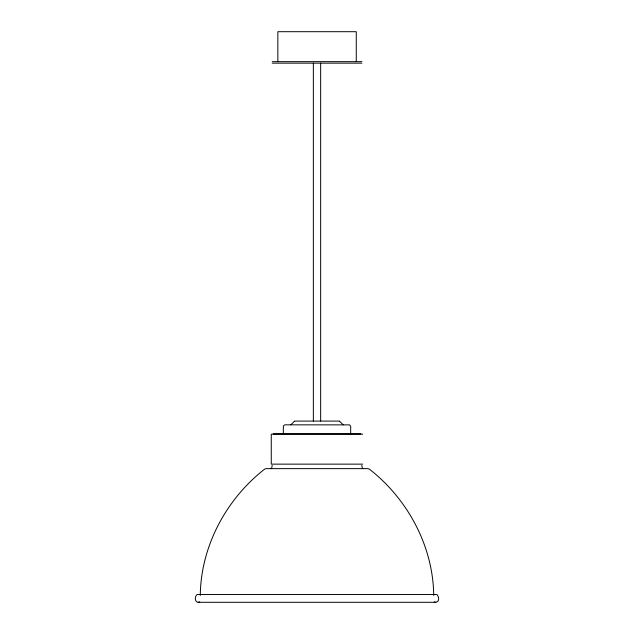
<?xml version="1.0" encoding="UTF-8"?>
<svg xmlns="http://www.w3.org/2000/svg" width="634" height="634" viewBox="0 0 634 634"><rect width="100%" height="100%" fill="white"/><g stroke="black" fill="none" stroke-linecap="round" stroke-linejoin="round"><path stroke-width="0.95" d="M283.319 433.814L283.374 425.937L284.817 424.828L349.572 424.883L350.681 426.325L350.681 433.814M200.273 595.453C200.859 546.246 226.132 499.204 264.663 469.097L266.034 468.637L367.966 468.637L369.337 469.097C407.868 499.204 433.141 546.246 433.727 595.453M272.176 465.396L271.653 468.257L271.003 468.637M290.832 424.828L294.358 421.309M199.75 601.904C195.042 604.004 193.917 596.792 197.142 594.486L436.858 594.486C439.148 596.539 439.83 602.062 435.748 602.3L198.252 602.3M272.208 61.656L361.911 61.656M272.208 63.154L361.911 63.154M294.58 421.087L339.42 421.087M273.214 433.814L360.786 433.814M362.711 434.187L271.265 434.187L271.265 464.143L362.711 464.143M435.748 602.3L434.25 601.904M362.997 468.637L362.347 468.257L361.824 465.396M339.642 421.309L343.168 424.828M356.268 61.656L356.268 31.7L277.851 31.7L277.851 61.656M320.653 63.154L320.653 421.087M313.347 63.154L313.347 421.087"/></g></svg>
